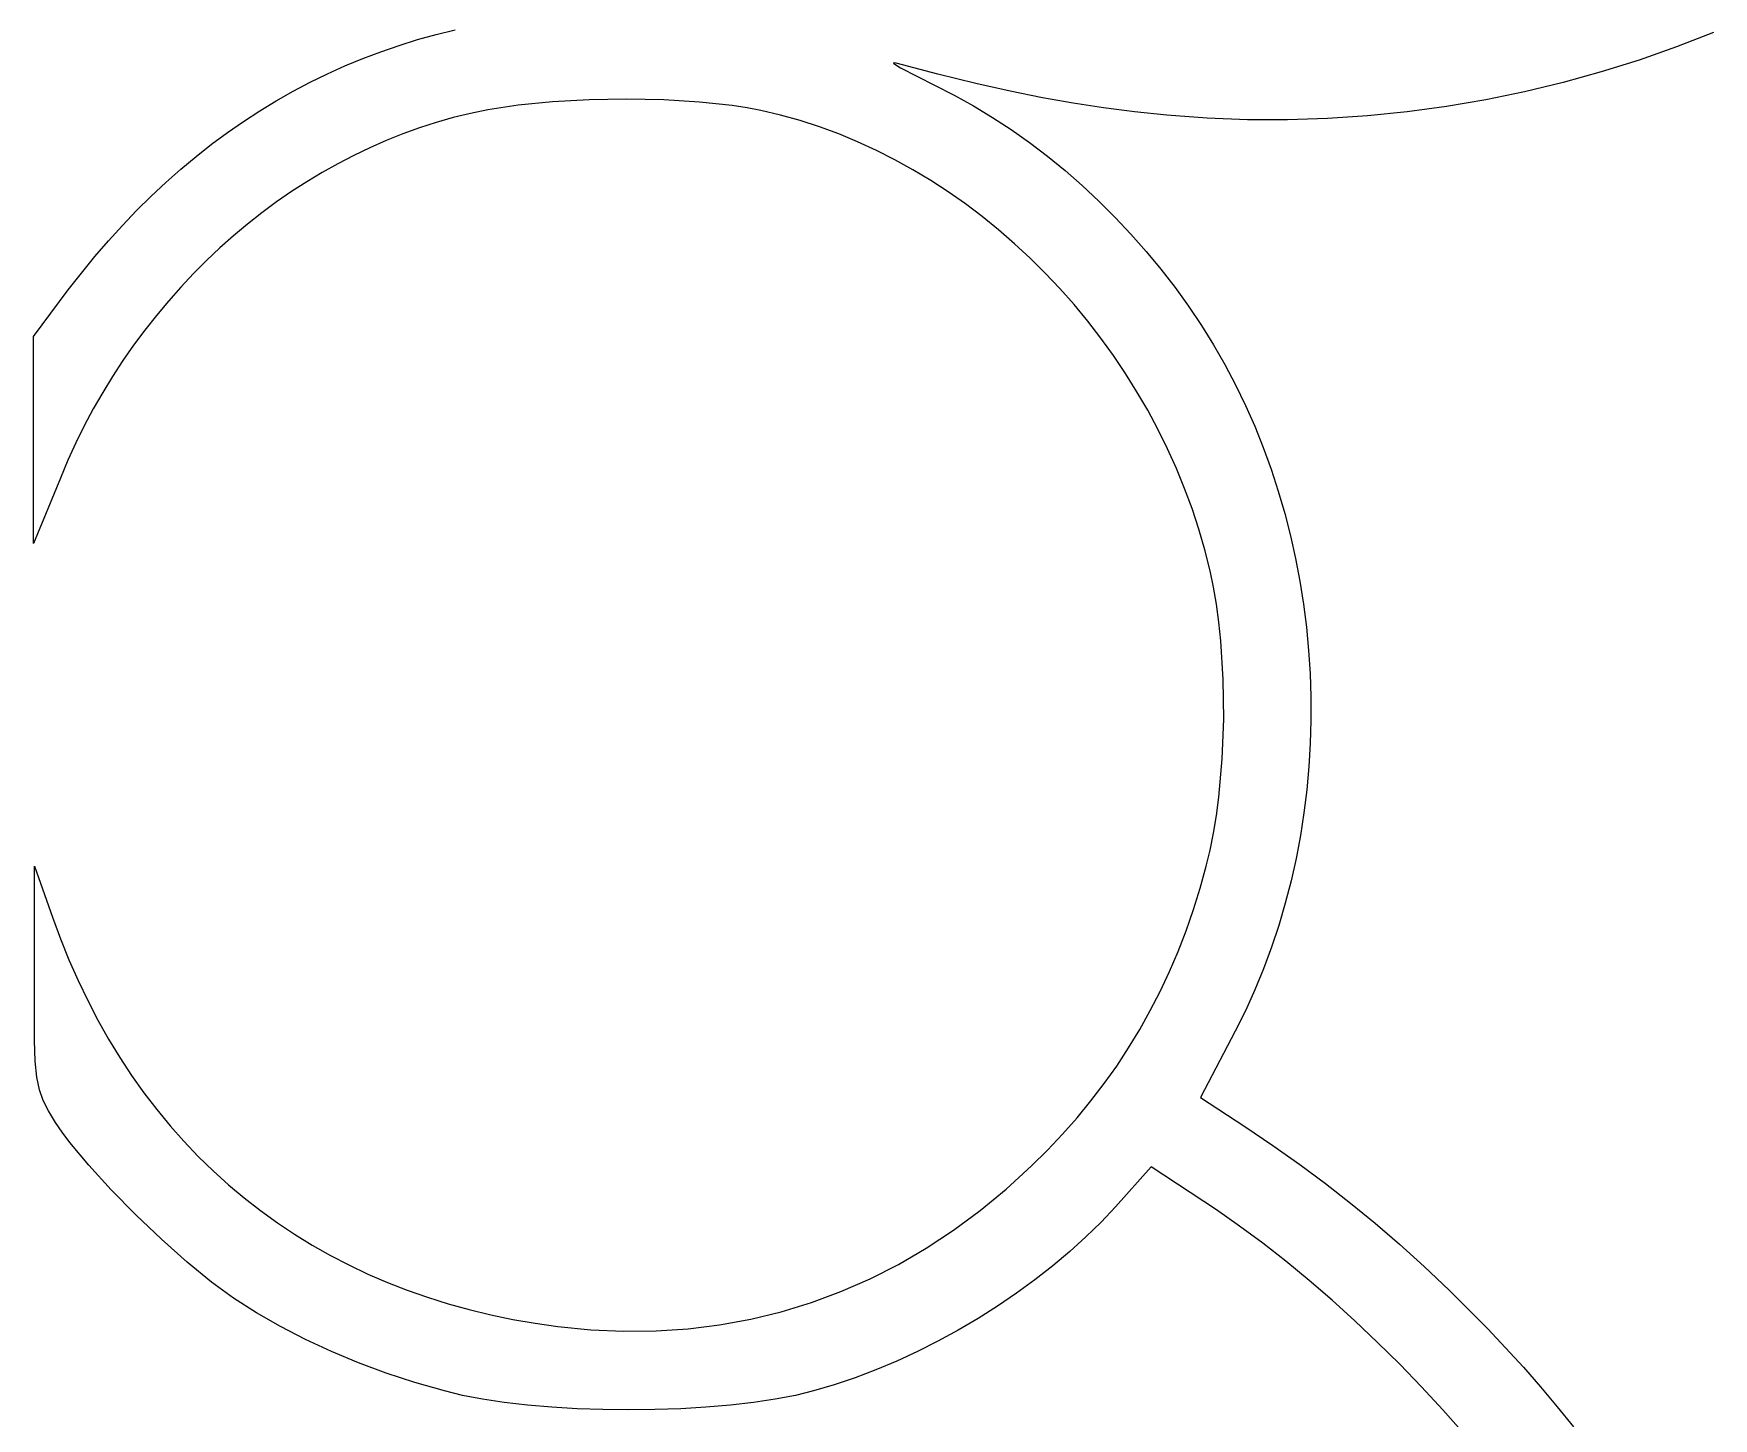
# Model space of a CAD drawing. Extents: x 0 to 2298, y -1889 to 396.
# Drawn here: x 26.5 to 500, y -772.3 to -382 of the extents above; entities that cross this region are included whole.
import ezdxf

# ---------------------------------------------------------------- set-up
doc = ezdxf.new("R2010")
doc.units = 0

msp = doc.modelspace()

# ---------------------------------------------------------------- linework, layer by layer
at = {"layer": 'Layer 1'}
for p, q in [((134.683235, -383.67202), (139.964601, -382.203068)), ((139.964601, -382.203068), (145.311812, -380.887536)), ((499.986024, -381.673945), (489.579871, -385.726537)), ((119.23948, -388.996549), (124.320146, -387.069045)), ((124.320146, -387.069045), (129.46824, -385.294107)), ((129.46824, -385.294107), (134.683235, -383.67202)), ((489.579871, -385.726537), (479.045032, -389.429314)), ((109.282545, -393.30812), (114.22677, -391.076336)), ((114.22677, -391.076336), (119.23948, -388.996549)), ((268.946819, -390.241989), (268.882045, -390.303947)), ((268.882045, -390.303947), (268.979749, -390.436095)), ((269.589796, -390.339042), (268.946819, -390.241989)), ((268.979749, -390.436095), (270.86536, -391.614598)), ((281.39433, -393.415723), (269.589796, -390.339042)), ((270.86536, -391.614598), (280.459796, -396.550452)), ((468.390607, -392.77789), (457.625693, -395.767877)), ((479.045032, -389.429314), (468.390607, -392.77789)), ((99.60166, -398.226544), (104.407332, -395.691617)), ((104.407332, -395.691617), (109.282545, -393.30812)), ((280.459796, -396.550452), (285.959337, -399.330713)), ((292.026426, -396.027067), (281.39433, -393.415723)), ((301.748647, -398.227667), (292.026426, -396.027067)), ((457.625693, -395.767877), (446.759391, -398.394889)), ((90.20105, -403.749547), (94.866057, -400.912615)), ((94.866057, -400.912615), (99.60166, -398.226544)), ((163.080447, -402.118608), (154.45916, -403.428392)), ((172.725983, -401.185771), (163.080447, -402.118608)), ((183.026624, -400.632481), (172.725983, -401.185771)), ((193.613222, -400.461338), (183.026624, -400.632481)), ((204.116632, -400.674942), (193.613222, -400.461338)), ((214.167705, -401.275892), (204.116632, -400.674942)), ((223.397297, -402.266787), (214.167705, -401.275892)), ((227.588679, -402.909277), (223.397297, -402.266787)), ((285.959337, -399.330713), (291.388687, -402.342018)), ((291.388687, -402.342018), (296.740046, -405.576244)), ((310.823559, -400.072114), (301.748647, -398.227667)), ((319.513725, -401.615003), (310.823559, -400.072114)), ((328.08171, -402.910925), (319.513725, -401.615003)), ((435.800798, -400.654539), (424.759012, -402.542439)), ((446.759391, -398.394889), (435.800798, -400.654539)), ((81.084938, -409.874854), (85.607167, -406.737054)), ((85.607167, -406.737054), (90.20105, -403.749547)), ((139.95931, -407.017784), (135.207511, -408.553582)), ((144.754208, -405.649622), (139.95931, -407.017784)), ((149.588669, -404.452143), (144.754208, -405.649622)), ((154.45916, -403.428392), (149.588669, -404.452143)), ((231.43626, -403.650228), (227.588679, -402.909277)), ((237.008277, -404.954973), (231.43626, -403.650228)), ((242.531838, -406.494454), (237.008277, -404.954973)), ((248.001377, -408.262943), (242.531838, -406.494454)), ((296.740046, -405.576244), (302.005616, -409.025264)), ((336.790079, -404.014474), (328.08171, -402.910925)), ((345.901396, -404.980242), (336.790079, -404.014474)), ((357.270771, -405.817425), (345.901396, -404.980242)), ((368.620643, -406.25215), (357.270771, -405.817425)), ((379.941914, -406.288803), (368.620643, -406.25215)), ((391.225484, -405.931771), (379.941914, -406.288803)), ((402.462257, -405.185442), (391.225484, -405.931771)), ((413.643132, -404.054202), (402.462257, -405.185442)), ((424.759012, -402.542439), (413.643132, -404.054202)), ((76.634889, -413.162661), (81.084938, -409.874854)), ((130.502342, -410.253969), (125.847339, -412.115899)), ((135.207511, -408.553582), (130.502342, -410.253969)), ((253.411329, -410.254712), (248.001377, -408.262943)), ((258.75613, -412.464036), (253.411329, -410.254712)), ((302.005616, -409.025264), (307.177599, -412.680957)), ((67.953447, -420.187161), (72.257549, -416.600192)), ((72.257549, -416.600192), (76.634889, -413.162661)), ((116.701965, -416.312202), (112.218661, -418.640482)), ((121.246036, -414.136325), (116.701965, -416.312202)), ((125.847339, -412.115899), (121.246036, -414.136325)), ((264.030214, -414.885186), (258.75613, -412.464036)), ((269.228017, -417.512435), (264.030214, -414.885186)), ((307.177599, -412.680957), (312.248195, -416.535198)), ((312.248195, -416.535198), (317.209606, -420.579863)), ((63.723109, -423.923284), (67.953447, -420.187161)), ((107.799657, -421.118119), (103.448489, -423.742067)), ((112.218661, -418.640482), (107.799657, -421.118119)), ((274.343974, -420.340058), (269.228017, -417.512435)), ((279.37252, -423.362325), (274.343974, -420.340058)), ((317.209606, -420.579863), (322.054034, -424.806827)), ((59.567064, -427.808278), (63.723109, -423.923284)), ((103.448489, -423.742067), (99.168688, -426.509279)), ((284.308089, -426.573511), (279.37252, -423.362325)), ((322.054034, -424.806827), (326.773678, -429.207967)), ((55.48584, -431.841858), (59.567064, -427.808278)), ((94.96379, -429.416708), (90.837328, -432.461309)), ((99.168688, -426.509279), (94.96379, -429.416708)), ((289.145118, -429.967888), (284.308089, -426.573511)), ((293.87804, -433.539729), (289.145118, -429.967888)), ((326.773678, -429.207967), (331.360742, -433.775159)), ((51.479966, -436.023739), (55.48584, -431.841858)), ((86.792836, -435.640034), (82.833847, -438.949837)), ((90.837328, -432.461309), (86.792836, -435.640034)), ((298.501292, -437.283307), (293.87804, -433.539729)), ((331.360742, -433.775159), (335.807426, -438.500279)), ((43.696376, -444.831268), (47.549968, -440.353637)), ((47.549968, -440.353637), (51.479966, -436.023739)), ((82.833847, -438.949837), (78.963897, -442.387672)), ((303.009308, -441.192894), (298.501292, -437.283307)), ((335.807426, -438.500279), (340.105932, -443.375202)), ((39.919717, -449.456348), (43.696376, -444.831268)), ((78.963897, -442.387672), (75.186517, -445.950492)), ((307.396523, -445.262765), (303.009308, -441.192894)), ((340.105932, -443.375202), (344.24846, -448.391805)), ((36.22052, -454.228592), (39.919717, -449.456348)), ((71.505243, -449.635251), (67.923608, -453.438902)), ((75.186517, -445.950492), (71.505243, -449.635251)), ((311.657372, -449.48719), (307.396523, -445.262765)), ((315.786291, -453.860445), (311.657372, -449.48719)), ((344.24846, -448.391805), (348.227213, -453.541964)), ((26.45974, -467.316892), (36.22052, -454.228592)), ((67.923608, -453.438902), (64.445146, -457.358399)), ((319.777715, -458.3768), (315.786291, -453.860445)), ((348.227213, -453.541964), (352.034391, -458.817554)), ((64.445146, -457.358399), (61.073391, -461.390695)), ((323.626078, -463.03053), (319.777715, -458.3768)), ((352.034391, -458.817554), (355.662196, -464.210452)), ((61.073391, -461.390695), (57.811877, -465.532744)), ((327.325816, -467.815907), (323.626078, -463.03053)), ((26.45974, -496.377392), (26.45974, -467.316892)), ((57.811877, -465.532744), (54.664137, -469.781499)), ((330.871363, -472.727203), (327.325816, -467.815907)), ((355.662196, -464.210452), (359.058548, -469.663196)), ((54.664137, -469.781499), (51.633705, -474.133915)), ((334.257155, -477.758693), (330.871363, -472.727203)), ((359.058548, -469.663196), (362.25948, -475.243323)), ((51.633705, -474.133915), (48.724115, -478.586943)), ((337.477628, -482.904648), (334.257155, -477.758693)), ((362.25948, -475.243323), (365.264547, -480.943034)), ((48.724115, -478.586943), (45.938902, -483.137539)), ((340.527215, -488.159342), (337.477628, -482.904648)), ((365.264547, -480.943034), (368.0733, -486.754529)), ((45.938902, -483.137539), (43.281598, -487.782654)), ((368.0733, -486.754529), (370.685294, -492.670011)), ((43.281598, -487.782654), (40.755739, -492.519244)), ((343.400352, -493.517047), (340.527215, -488.159342)), ((26.45974, -525.659792), (26.45974, -496.377392)), ((40.755739, -492.519244), (38.364856, -497.344261)), ((346.091474, -498.972037), (343.400352, -493.517047)), ((370.685294, -492.670011), (373.10008, -498.681679)), ((38.364856, -497.344261), (36.112486, -502.254659)), ((348.595017, -504.518584), (346.091474, -498.972037)), ((373.10008, -498.681679), (375.317214, -504.781736)), ((36.112486, -502.254659), (34.00216, -507.247392)), ((350.905414, -510.150961), (348.595017, -504.518584)), ((375.317214, -504.781736), (377.336247, -510.962382)), ((34.00216, -507.247392), (26.45974, -525.659792)), ((353.017103, -515.863441), (350.905414, -510.150961)), ((377.336247, -510.962382), (379.156733, -517.215818)), ((354.924516, -521.650297), (353.017103, -515.863441)), ((379.156733, -517.215818), (380.778224, -523.534245)), ((356.62209, -527.505802), (354.924516, -521.650297)), ((380.778224, -523.534245), (382.200275, -529.909865)), ((358.10426, -533.424228), (356.62209, -527.505802)), ((382.200275, -529.909865), (383.422438, -536.334879)), ((359.07398, -537.980096), (358.10426, -533.424228)), ((359.903645, -542.803729), (359.07398, -537.980096)), ((383.422438, -536.334879), (384.444267, -542.801487)), ((360.593579, -547.856131), (359.903645, -542.803729)), ((384.444267, -542.801487), (385.265314, -549.301891)), ((361.144107, -553.098308), (360.593579, -547.856131)), ((361.828246, -563.996006), (361.144107, -553.098308)), ((385.265314, -549.301891), (385.885133, -555.828291)), ((385.885133, -555.828291), (386.303277, -562.372889)), ((386.303277, -562.372889), (386.519299, -568.927887)), ((361.958661, -575.184865), (361.828246, -563.996006)), ((386.519299, -568.927887), (386.532752, -575.485484)), ((361.537953, -586.352926), (361.958661, -575.184865)), ((386.532752, -575.485484), (386.34319, -582.037882)), ((386.34319, -582.037882), (385.950165, -588.577283)), ((360.56872, -597.18823), (361.537953, -586.352926)), ((385.950165, -588.577283), (385.353231, -595.095887)), ((385.353231, -595.095887), (384.551941, -601.585895)), ((359.87922, -602.38361), (360.56872, -597.18823)), ((359.053563, -607.378816), (359.87922, -602.38361)), ((384.551941, -601.585895), (383.545848, -608.039509)), ((358.092075, -612.134854), (359.053563, -607.378816)), ((383.545848, -608.039509), (382.334505, -614.448929)), ((356.99508, -616.612728), (358.092075, -612.134854)), ((382.334505, -614.448929), (380.917465, -620.806356)), ((26.68125, -647.891328), (26.68125, -616.612428)), ((26.68125, -616.612428), (31.78348, -631.031728)), ((355.284355, -622.826188), (356.99508, -616.612728)), ((353.39588, -628.906417), (355.284355, -622.826188)), ((380.917465, -620.806356), (379.294282, -627.103992)), ((351.32868, -634.855365), (353.39588, -628.906417)), ((379.294282, -627.103992), (377.464508, -633.334038)), ((31.78348, -631.031728), (34.026682, -637.134818)), ((377.464508, -633.334038), (375.427697, -639.488695)), ((34.026682, -637.134818), (36.429356, -643.089728)), ((349.08178, -640.674981), (351.32868, -634.855365)), ((36.429356, -643.089728), (38.989797, -648.895158)), ((346.654205, -646.367216), (349.08178, -640.674981)), ((375.427697, -639.488695), (373.183403, -645.560164)), ((26.681248, -665.752628), (26.68125, -647.891328)), ((344.04498, -651.934019), (346.654205, -646.367216)), ((373.183403, -645.560164), (370.731177, -651.540645)), ((38.989797, -648.895158), (41.706298, -654.549808)), ((341.25313, -657.37734), (344.04498, -651.934019)), ((370.731177, -651.540645), (368.070574, -657.422341)), ((41.706298, -654.549808), (44.577154, -660.052379)), ((338.27768, -662.699128), (341.25313, -657.37734)), ((368.070574, -657.422341), (365.201146, -663.197452)), ((44.577154, -660.052379), (47.600658, -665.401572)), ((335.117655, -667.901333), (338.27768, -662.699128)), ((26.899618, -671.658586), (26.681248, -665.752628)), ((47.600658, -665.401572), (50.775105, -670.596085)), ((365.201146, -663.197452), (355.440366, -681.831652)), ((27.346756, -676.147735), (26.899618, -671.658586)), ((50.775105, -670.596085), (54.098788, -675.63462)), ((331.77208, -672.985906), (335.117655, -667.901333)), ((28.085054, -679.669815), (27.346756, -676.147735)), ((54.098788, -675.63462), (57.570001, -680.515877)), ((328.23998, -677.954795), (331.77208, -672.985906)), ((29.176904, -682.674565), (28.085054, -679.669815)), ((57.570001, -680.515877), (61.187039, -685.238556)), ((324.52038, -682.80995), (328.23998, -677.954795)), ((355.440366, -681.831652), (367.863166, -690.039582)), ((30.684695, -685.611722), (29.176904, -682.674565)), ((32.67082, -688.931028), (30.684695, -685.611722)), ((61.187039, -685.238556), (64.948195, -689.801358)), ((320.612305, -687.553321), (324.52038, -682.80995)), ((34.491434, -691.604487), (32.67082, -688.931028)), ((64.948195, -689.801358), (68.851764, -694.202983)), ((316.51478, -692.186858), (320.612305, -687.553321)), ((367.863166, -690.039582), (375.800729, -695.406962)), ((36.681196, -694.523286), (34.491434, -691.604487)), ((42.001787, -700.934426), (36.681196, -694.523286)), ((68.851764, -694.202983), (72.896039, -698.442131)), ((312.22683, -696.71251), (316.51478, -692.186858)), ((375.800729, -695.406962), (383.36395, -700.743152)), ((72.896039, -698.442131), (77.079315, -702.517502)), ((307.74748, -701.132228), (312.22683, -696.71251)), ((383.36395, -700.743152), (390.636017, -706.120942)), ((48.299842, -707.839495), (42.001787, -700.934426)), ((77.079315, -702.517502), (81.399884, -706.427797)), ((300.620344, -707.667554), (307.74748, -701.132228)), ((341.46634, -701.353828), (331.48372, -712.667428)), ((359.87874, -713.554828), (341.46634, -701.353828)), ((55.242608, -714.91354), (48.299842, -707.839495)), ((81.399884, -706.427797), (85.856043, -710.171715)), ((85.856043, -710.171715), (90.446083, -713.747959)), ((293.301802, -713.713173), (300.620344, -707.667554)), ((390.636017, -706.120942), (397.700116, -711.613119)), ((62.497331, -721.831609), (55.242608, -714.91354)), ((90.446083, -713.747959), (95.1683, -717.155227)), ((285.798029, -719.268112), (293.301802, -713.713173)), ((331.48372, -712.667428), (327.431852, -716.959753)), ((366.389754, -718.082269), (359.87874, -713.554828)), ((397.700116, -711.613119), (404.639434, -717.292474)), ((95.1683, -717.155227), (100.020987, -720.392219)), ((278.1152, -724.331394), (285.798029, -719.268112)), ((327.431852, -716.959753), (323.110272, -721.176041)), ((372.930665, -722.914843), (366.389754, -718.082269)), ((404.639434, -717.292474), (411.537157, -723.231793)), ((69.731259, -728.268748), (62.497331, -721.831609)), ((100.020987, -720.392219), (105.002438, -723.457637)), ((105.002438, -723.457637), (110.110948, -726.350181)), ((270.25949, -728.902046), (278.1152, -724.331394)), ((323.110272, -721.176041), (318.540427, -725.302644)), ((379.479375, -728.030128), (372.930665, -722.914843)), ((411.537157, -723.231793), (418.476472, -729.503866)), ((76.61164, -733.900006), (69.731259, -728.268748)), ((110.110948, -726.350181), (115.344809, -729.06855)), ((115.344809, -729.06855), (120.702318, -731.611445)), ((262.237073, -732.979091), (270.25949, -728.902046)), ((318.540427, -725.302644), (313.743764, -729.325912)), ((386.013788, -733.405703), (379.479375, -728.030128)), ((82.80572, -738.400428), (76.61164, -733.900006)), ((120.702318, -731.611445), (126.181766, -733.977567)), ((254.054124, -736.561556), (262.237073, -732.979091)), ((308.741729, -733.232199), (303.555771, -737.007854)), ((313.743764, -729.325912), (308.741729, -733.232199)), ((392.511807, -739.019145), (386.013788, -733.405703)), ((418.476472, -729.503866), (425.540566, -736.181482)), ((89.281847, -742.527778), (82.80572, -738.400428)), ((126.181766, -733.977567), (131.781449, -736.165616)), ((131.781449, -736.165616), (137.499659, -738.174291)), ((137.499659, -738.174291), (143.334692, -740.002294)), ((245.716817, -739.648464), (254.054124, -736.561556)), ((303.555771, -737.007854), (298.207335, -740.63923)), ((425.540566, -736.181482), (436.2942, -746.926064)), ((96.056937, -746.421163), (89.281847, -742.527778)), ((143.334692, -740.002294), (149.284842, -741.648324)), ((149.284842, -741.648324), (155.348401, -743.111083)), ((155.348401, -743.111083), (161.523664, -744.389269)), ((228.603833, -744.331714), (237.231329, -742.238842)), ((237.231329, -742.238842), (245.716817, -739.648464)), ((298.207335, -740.63923), (292.71787, -744.112678)), ((398.951335, -744.848032), (392.511807, -739.019145)), ((103.117991, -750.075384), (96.056937, -746.421163)), ((161.523664, -744.389269), (167.808926, -745.481584)), ((167.808926, -745.481584), (174.20248, -746.386728)), ((174.20248, -746.386728), (183.552352, -747.299365)), ((183.552352, -747.299365), (192.797266, -747.708646)), ((192.797266, -747.708646), (201.931045, -747.615546)), ((201.931045, -747.615546), (210.947516, -747.021041)), ((210.947516, -747.021041), (219.840503, -745.926106)), ((219.840503, -745.926106), (228.603833, -744.331714)), ((287.108822, -747.414549), (281.401638, -750.531196)), ((292.71787, -744.112678), (287.108822, -747.414549)), ((405.310274, -750.869942), (398.951335, -744.848032)), ((436.2942, -746.926064), (446.433018, -757.875041)), ((110.452008, -753.485239), (103.117991, -750.075384)), ((281.401638, -750.531196), (275.617765, -753.448968)), ((411.566528, -757.062453), (405.310274, -750.869942)), ((118.045989, -756.645531), (110.452008, -753.485239)), ((125.886934, -759.551059), (118.045989, -756.645531)), ((269.778651, -756.154219), (263.905743, -758.633298)), ((275.617765, -753.448968), (269.778651, -756.154219)), ((417.697999, -763.403143), (411.566528, -757.062453)), ((133.961844, -762.196625), (125.886934, -759.551059)), ((142.25772, -764.577028), (133.961844, -762.196625)), ((258.020486, -760.872559), (252.14433, -762.858352)), ((263.905743, -758.633298), (258.020486, -760.872559)), ((446.433018, -757.875041), (451.274714, -763.43156)), ((147.349976, -765.824855), (142.25772, -764.577028)), ((153.006354, -766.906305), (147.349976, -765.824855)), ((159.146266, -767.821379), (153.006354, -766.906305)), ((235.550086, -766.906305), (229.410174, -767.821379)), ((241.206464, -765.824855), (235.550086, -766.906305)), ((246.29872, -764.577028), (241.206464, -765.824855)), ((252.14433, -762.858352), (246.29872, -764.577028)), ((423.682591, -769.86959), (417.697999, -763.403143)), ((451.274714, -763.43156), (455.966119, -769.045637)), ((165.689123, -768.570075), (159.146266, -767.821379)), ((172.554336, -769.152394), (165.689123, -768.570075)), ((179.661316, -769.568337), (172.554336, -769.152394)), ((186.929473, -769.817902), (179.661316, -769.568337)), ((194.27822, -769.90109), (186.929473, -769.817902)), ((201.626967, -769.817902), (194.27822, -769.90109)), ((208.895124, -769.568337), (201.626967, -769.817902)), ((216.002104, -769.152394), (208.895124, -769.568337)), ((222.867317, -768.570075), (216.002104, -769.152394)), ((229.410174, -767.821379), (222.867317, -768.570075)), ((429.498206, -776.439371), (423.682591, -769.86959)), ((455.966119, -769.045637), (460.50837, -774.719424))]:
    msp.add_line(p, q, dxfattribs=at)

doc.saveas('drawing.dxf')
